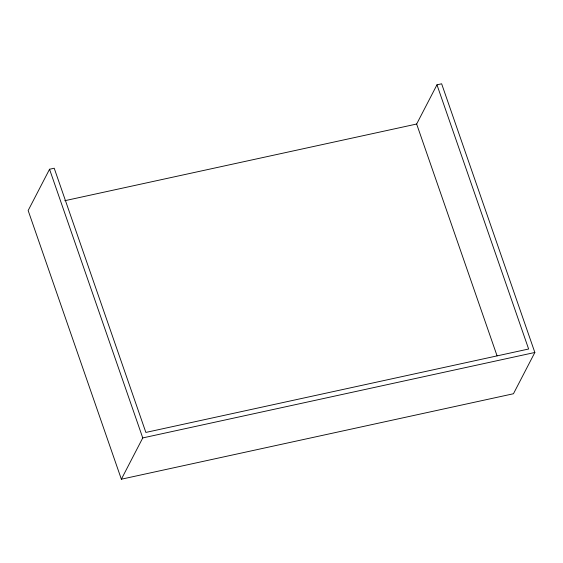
<?xml version="1.0" encoding="UTF-8"?>
<svg xmlns="http://www.w3.org/2000/svg" width="563" height="563" viewBox="0 0 563 563"><rect width="100%" height="100%" fill="white"/><g stroke="black" fill="none" stroke-linecap="round" stroke-linejoin="round"><path stroke-width="0.84" d="M436.972 84.816L528.629 349.011L145.866 432.426L54.217 168.231L49.544 169.252L28.15 210.527L121.362 479.204L513.456 393.748L534.85 352.473L441.638 83.796L436.972 84.816L416.648 124.029L497.059 355.823M121.362 479.204L142.756 437.923L49.544 169.252M64.78 200.709L416.648 124.029M142.756 437.923L534.85 352.473"/></g></svg>
